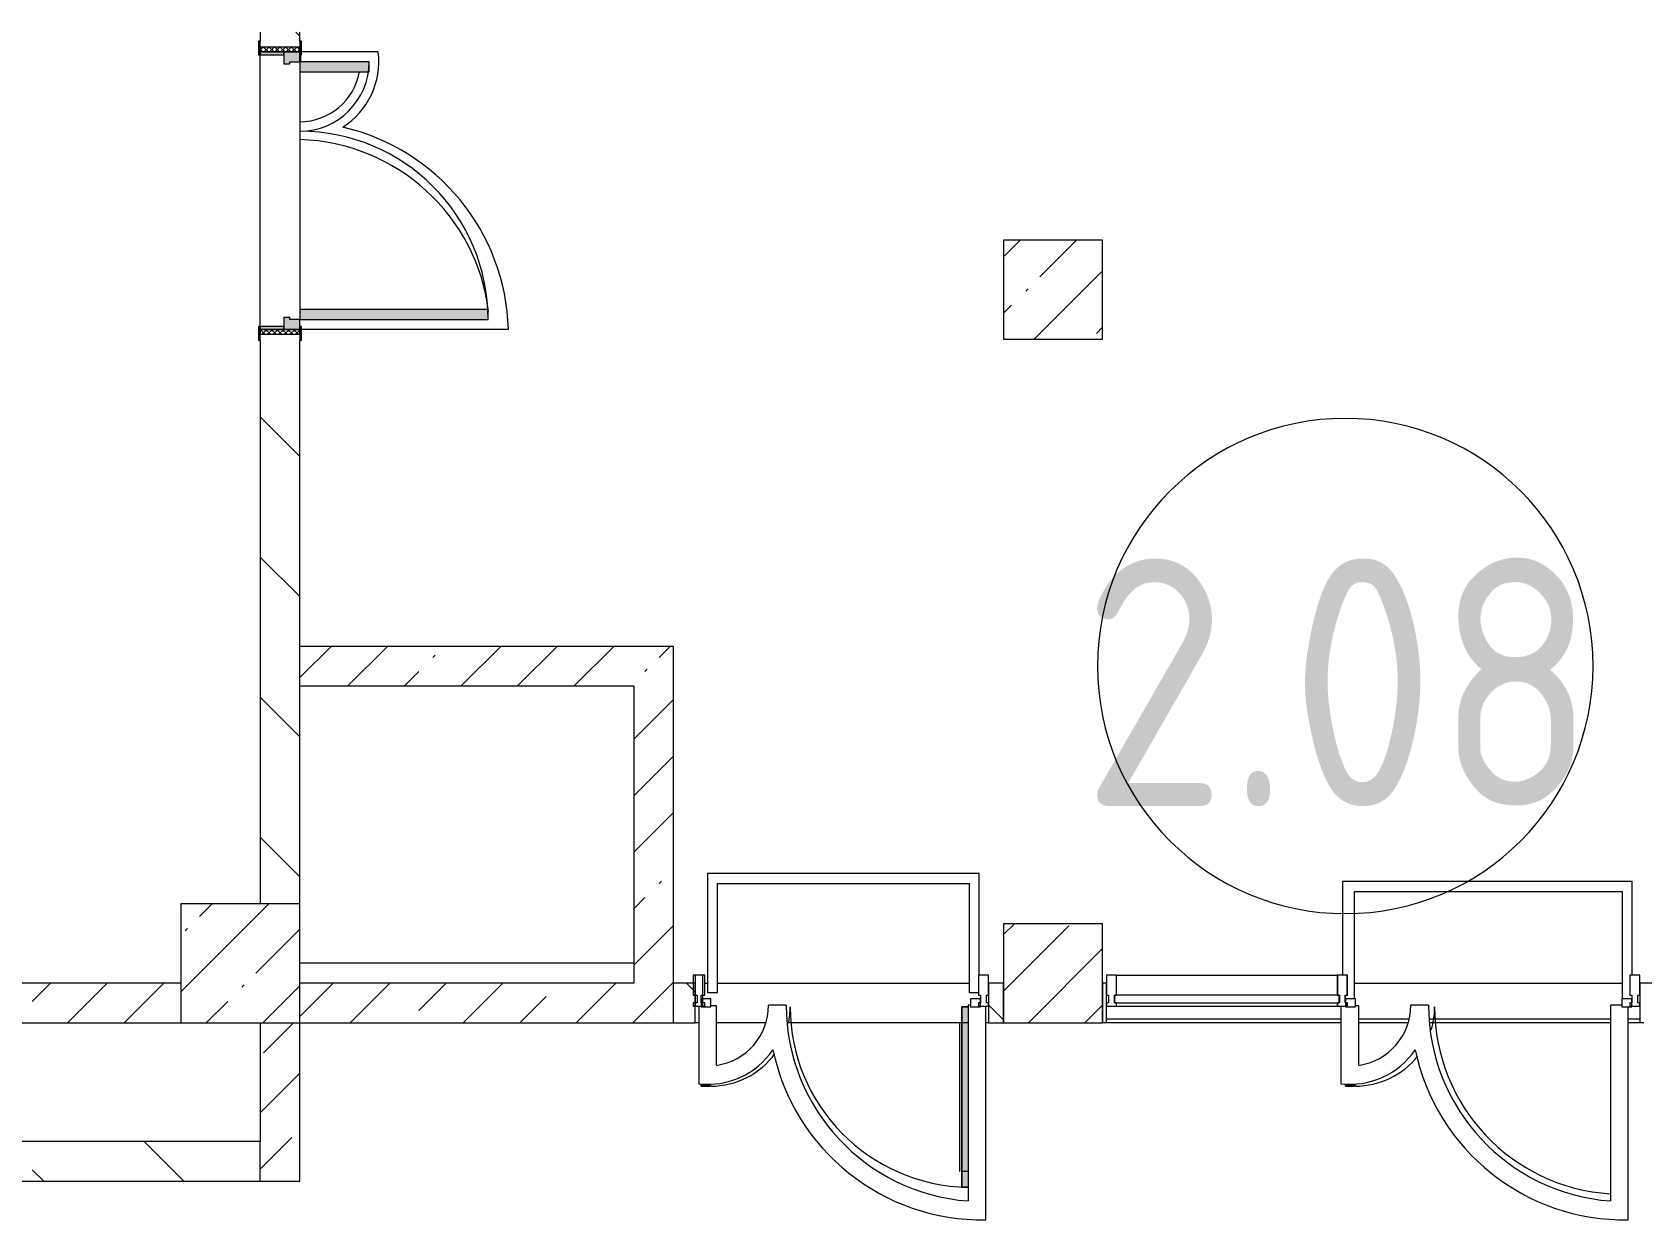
# Model space of a CAD drawing. Header units: millimetres. Extents: x 39815 to 261742, y -8553 to 29000.
# Drawn here: x 200142 to 208262, y 10705 to 16700 of the extents above; entities that cross this region are included whole.
import ezdxf

# ---------------------------------------------------------------- set-up
doc = ezdxf.new("R2010")
doc.units = ezdxf.units.MM
for name, color, linetype, lineweight in [('A-AREA-IDEN', 7, 'Continuous', 9), ('A-GLAZ-CURT-2', 7, 'Continuous', 5), ('A-GLAZ-CWMG-2', 7, 'Continuous', 5), ('A-WALL-2', 7, 'Continuous', 9), ('I-WALL-3', 7, 'Continuous', 5), ('S-COLS', 7, 'Continuous', 5)]:
    doc.layers.add(name, color=color, linetype=linetype, lineweight=lineweight)
for name, color, linetype, lineweight, true_color in [('A-DETL-GENF-3', 7, 'Continuous', 5, 0xe2e2e2), ('A-DETL-GENF-4', 7, 'Continuous', 5, 0xaaaaaa), ('A-DOOR-2', 7, 'Continuous', 5, 0xaaaaaa), ('A-DOOR-3', 7, 'Continuous', 5, 0xe2e2e2), ('A-DOOR-FRAM-2', 7, 'Continuous', 5, 0xe2e2e2), ('A-DOOR-FRAM-3', 7, 'Continuous', 5, 0xaaaaaa), ('A-FLOR-1', 7, 'Continuous', 5, 0xaaaaaa), ('I-WALL-4', 7, 'Continuous', 5, 0x2b586c)]:
    doc.layers.add(name, color=color, linetype=linetype, lineweight=lineweight, true_color=true_color)
doc.styles.add('GOST Common_3', font='GOST_Common.ttf', dxfattribs={"width": 0.9, "height": 1250})
pattern_1 = [(135, (134731.94, 0), (-353.5534, -353.5534), [])]
pattern_2 = [(45, (134731.94, 0), (-285.1231, 285.1231), []), (45, (135017.06, 0), (-285.1231, 285.1231), [504.031, -100.806, 16.764, -84.042])]

# ---------------------------------------------------------------- blocks, each defined once
blk = doc.blocks.new('BSC_Колонна _Прямоугольная - 600х600-23205240-Общий план 2 этажа с размещением фрагментов 2_8-2_11')
at = {"layer": 'S-COLS'}
h = blk.add_hatch(dxfattribs=at)
h.set_pattern_fill('FP_59', color=256, style=0, pattern_type=2)
h.set_pattern_definition([(45, (-66460, -12000), (-285.1231, 285.1231), []), (45, (-66174.88, -12000), (-285.1231, 285.1231), [504.031, -100.806, 16.764, -84.042])])
h.paths.add_polyline_path([(-300, -300), (300, -300), (300, 300), (-300, 300)])
for p, q in [((300, 300), (-300, 300)), ((-300, 300), (-300, -300)), ((300, -300), (300, 300)), ((-300, -300), (300, -300))]:
    blk.add_line(p, q, dxfattribs=at)
blk = doc.blocks.new('110_Дверь_СКБ_2Ст - Д-6_л__ ДОО_Дв_1450x2100h_Дверь из раздевальной в коридор-V120-Общий план 2 этажа с размещением фрагментов 2_8-2_11')
at = {"layer": 'A-DOOR-2'}
h = blk.add_hatch(dxfattribs=at)
h.set_pattern_fill('FP_4', color=256, style=0, pattern_type=2)
h.set_pattern_definition([(135, (1576.41, 164.685), (-14.14214, -14.14214), []), (225, (1576.41, 164.685), (14.14214, -14.14214), [])])
h.paths.add_polyline_path([(737.5, 100), (712.5, 100), (712.5, -100), (737.5, -100)])
at = {"layer": 'A-DOOR-3'}
for points in [[(662.5, 100), (662.5, 1050), (612.5, 1050), (612.5, 100)], [(-587.5, 100), (-587.5, 450), (-637.5, 450), (-637.5, 100)]]:
    blk.add_hatch(color=256, dxfattribs=at).paths.add_polyline_path(points)
h = blk.add_hatch(color=256, dxfattribs=at)
h.paths.add_polyline_path([(712.5, 100), (662.5, 100), (662.5, 50), (652.5, 50), (652.5, 20), (712.5, 20)])
h.paths.add_polyline_path([(-627.5, 20), (-627.5, 50), (-637.5, 50), (-637.5, 100), (-687.5, 100), (-687.5, 20)])
at = {"layer": 'A-DOOR-FRAM-2'}
for points in [[(-672.5, 100), (-672.5, 108), (-742.5, 108), (-742.5, 100)], [(767.5, 100), (767.5, 108), (697.5, 108), (697.5, 100)], [(-672.5, 20), (-687.5, 20), (-687.5, -100), (-672.5, -100), (-672.5, -57.7)], [(712.5, 20), (697.5, 20), (697.5, -100), (712.5, -100)], [(-672.5, -100), (-742.5, -100), (-742.5, -108), (-672.5, -108)], [(767.5, -108), (767.5, -100), (697.5, -100), (697.5, -108)]]:
    blk.add_hatch(color=256, dxfattribs=at).paths.add_polyline_path(points)
at = {"layer": 'A-DOOR-FRAM-3'}
h = blk.add_hatch(dxfattribs=at)
h.set_pattern_fill('FP_5', color=256, style=0, pattern_type=2)
h.set_pattern_definition([(45, (-546.384, 164.685), (-14.1421, 14.1421), []), (135, (-546.384, 164.685), (-14.1421, -14.1421), [])])
h.paths.add_polyline_path([(-687.5, -57.7), (-687.5, 100), (-712.5, 100), (-712.5, -100), (-687.5, -100)])
at = {"layer": 'A-DOOR-2'}
for p, q in [((662.5, 1050), (612.5, 1050)), ((612.5, 1050), (612.5, 100)), ((662.5, 100), (662.5, 1050)), ((-637.5, 450), (-637.5, 100)), ((-587.5, 450), (-637.5, 450)), ((-587.5, 100), (-587.5, 450)), ((-637.5, 100), (-587.5, 100)), ((612.5, 100), (662.5, 100))]:
    blk.add_line(p, q, dxfattribs=at)
for centre, radius, start, end in [((662.5, 100), 950, 90, 180), ((-637.5, 100), 350, 360, 90)]:
    blk.add_arc(centre, radius, start, end, dxfattribs=at)
at = {"layer": 'A-DOOR-FRAM-3'}
for p, q in [((-672.5, 108), (-742.5, 108)), ((-742.5, 108), (-742.5, 100)), ((-742.5, 100), (-672.5, 100)), ((-687.5, 100), (-712.5, 100)), ((-712.5, 100), (-712.5, -100)), ((-637.5, 100), (-687.5, 100)), ((-687.5, 100), (-687.5, 20)), ((-687.5, -100), (-687.5, 100)), ((-672.5, 100), (-672.5, 108)), ((-637.5, 50), (-637.5, 100)), ((662.5, 100), (662.5, 50)), ((712.5, 100), (662.5, 100)), ((767.5, 108), (697.5, 108)), ((697.5, 108), (697.5, 100)), ((697.5, 100), (767.5, 100)), ((712.5, 20), (712.5, 100)), ((737.5, 100), (712.5, 100)), ((712.5, 100), (712.5, -100)), ((737.5, -100), (737.5, 100)), ((767.5, 100), (767.5, 108)), ((-687.5, 20), (-627.5, 20)), ((-672.5, 20), (-687.5, 20)), ((-687.5, 20), (-687.5, -100)), ((-672.5, -100), (-672.5, 20)), ((-627.5, 50), (-637.5, 50)), ((-627.5, 20), (-627.5, 50)), ((662.5, 50), (652.5, 50)), ((652.5, 50), (652.5, 20)), ((652.5, 20), (712.5, 20)), ((712.5, 20), (697.5, 20)), ((697.5, 20), (697.5, -100)), ((712.5, -100), (712.5, 20)), ((-672.5, -100), (-742.5, -100)), ((-742.5, -100), (-742.5, -108)), ((-742.5, -108), (-672.5, -108)), ((-712.5, -100), (-687.5, -100)), ((-687.5, -100), (-672.5, -100)), ((-672.5, -108), (-672.5, -100)), ((697.5, -100), (712.5, -100)), ((767.5, -100), (697.5, -100)), ((697.5, -100), (697.5, -108)), ((697.5, -108), (767.5, -108)), ((712.5, -100), (737.5, -100)), ((767.5, -108), (767.5, -100))]:
    blk.add_line(p, q, dxfattribs=at)
blk = doc.blocks.new('BSC_Колонна _Прямоугольная - 500х500-V174-Общий план 2 этажа с размещением фрагментов 2_8-2_11')
at = {"layer": 'S-COLS'}
h = blk.add_hatch(dxfattribs=at)
h.set_pattern_fill('FP_110', color=256, style=0, pattern_type=2)
h.set_pattern_definition([(45, (-70560, -15400), (-285.1231, 285.1231), []), (45, (-70274.88, -15400), (-285.1231, 285.1231), [504.031, -100.806, 16.764, -84.042])])
h.paths.add_polyline_path([(-250, -250), (250, -250), (250, 250), (-250, 250)])
for p, q in [((250, 250), (-250, 250)), ((-250, 250), (-250, -250)), ((250, -250), (250, 250)), ((-250, -250), (250, -250))]:
    blk.add_line(p, q, dxfattribs=at)
blk = doc.blocks.new('Прямоугольный импост - Импост структурный с накладкой - 160мм Темный-33326475-Общий план 2 этажа с размещением фрагментов 2_8-2_11')
at = {"layer": 'A-GLAZ-CWMG-2'}
for p, q in [((-50, 40), (-50, 140)), ((-50, 140), (0, 140)), ((0, 140), (0, 40)), ((-40, 40), (-50, 40)), ((-50, -17), (-50, 0)), ((-50, 0), (-40, 0)), ((-40, 0), (-40, 40)), ((-10, 40), (-10, 0)), ((0, 40), (-10, 40)), ((-10, 0), (0, 0)), ((0, 0), (0, -17)), ((0, -17), (-50, -17))]:
    blk.add_line(p, q, dxfattribs=at)
blk = doc.blocks.new('Дверь_Витражная_остекление_ - ВВ-6 остекление-32274838-Общий план 2 этажа с размещением фрагментов 2_8-2_11')
at = {"layer": 'A-DETL-GENF-3'}
for points in [[(-610, 930), (-642.6, 930), (-642.6, 20), (-610, 20), (-610, 297)], [(705, 420), (660, 420), (660, 410.2), (705, 410.4)]]:
    blk.add_hatch(color=256, dxfattribs=at).paths.add_polyline_path(points)
at = {"layer": 'A-DETL-GENF-4'}
for p, q in [((-642.6, 930), (-610, 930)), ((-610, 930), (-642.6, 930)), ((-610, 930), (-610, 20)), ((-610, 20), (-610, 930)), ((-642.6, 850), (-610, 850)), ((-601, 850), (-601, 100)), ((705, 420), (660, 420)), ((660, 420), (660, 410.2)), ((705, 420), (660, 420)), ((660, 420), (660, 410.2)), ((705, 420), (705, 408.4)), ((705, 408.4), (705, 420)), ((-642.6, 100), (-610, 100)), ((-610, 20), (-642.6, 20)), ((-642.6, 20), (-610, 20))]:
    blk.add_line(p, q, dxfattribs=at)
at = {"layer": 'A-DOOR-2'}
for p, q in [((655, 420), (655, 410.4)), ((-655, 20), (-705, 20)), ((-705, 20), (-705, -20)), ((-655, -20), (-655, 20)), ((705, 20), (655, 20)), ((655, 20), (655, -20)), ((705, -20), (705, 20)), ((-705, -20), (-655, -20)), ((655, -20), (705, -20))]:
    blk.add_line(p, q, dxfattribs=at)
for centre, radius, start, end in [((-655, 20), 910, 360, 89.20859), ((655, 20), 400, 90, 143.87233), ((655, 20), 400, 168.59224, 180)]:
    blk.add_arc(centre, radius, start, end, dxfattribs=at)
blk = doc.blocks.new('Прямоугольный импост - Импост структурный с накладкой - 160мм Темный-33326241-Общий план 2 этажа с размещением фрагментов 2_8-2_11')
at = {"layer": 'A-GLAZ-CWMG-2'}
for p, q in [((-25, 40), (-25, 140)), ((-25, 140), (25, 140)), ((25, 140), (25, 40)), ((-15, 40), (-25, 40)), ((-25, -17), (-25, 0)), ((-25, 0), (-15, 0)), ((-15, 0), (-15, 40)), ((15, 40), (15, 0)), ((25, 40), (15, 40)), ((15, 0), (25, 0)), ((25, 0), (25, -17)), ((25, -17), (-25, -17))]:
    blk.add_line(p, q, dxfattribs=at)
blk = doc.blocks.new('Прямоугольный импост - Импост структурный с накладкой - 160мм Темный-33326242-Общий план 2 этажа с размещением фрагментов 2_8-2_11')
at = {"layer": 'A-GLAZ-CWMG-2'}
for p, q in [((0, 140), (-50, 140)), ((-50, 140), (-50, 40)), ((0, 40), (0, 140)), ((-50, 40), (-40, 40)), ((-40, 0), (-50, 0)), ((-50, 0), (-50, -17)), ((-40, 40), (-40, 0)), ((-10, 0), (-10, 40)), ((-10, 40), (0, 40)), ((0, 0), (-10, 0)), ((0, -17), (0, 0)), ((-50, -17), (0, -17))]:
    blk.add_line(p, q, dxfattribs=at)
blk = doc.blocks.new('Прямоугольный импост - Импост структурный с накладкой - 160мм Темный-33326237-Общий план 2 этажа с размещением фрагментов 2_8-2_11')
at = {"layer": 'A-GLAZ-CWMG-2'}
for p, q in [((-50, 40), (-50, 140)), ((-50, 140), (0, 140)), ((0, 140), (0, 40)), ((-40, 40), (-50, 40)), ((-50, -17), (-50, 0)), ((-50, 0), (-40, 0)), ((-40, 0), (-40, 40)), ((-10, 40), (-10, 0)), ((0, 40), (-10, 40)), ((-10, 0), (0, 0)), ((0, 0), (0, -17)), ((0, -17), (-50, -17))]:
    blk.add_line(p, q, dxfattribs=at)
blk = doc.blocks.new('Дверь_Витражная_остекление_ - В-18-32468702-Общий план 2 этажа с размещением фрагментов 2_8-2_11')
at = {"layer": 'A-DETL-GENF-3'}
blk.add_hatch(color=256, dxfattribs=at).paths.add_polyline_path([(677.5, 420), (683.2, 410.4), (722.5, 410.4), (722.5, 420), (683.2, 420)])
at = {"layer": 'A-DETL-GENF-4'}
for p, q in [((722.5, 420), (677.5, 420)), ((677.5, 420), (677.5, 409.8)), ((722.5, 420), (677.5, 420)), ((677.5, 420), (677.5, 409.8)), ((722.5, 420), (722.5, 408.9)), ((722.5, 408.9), (722.5, 420))]:
    blk.add_line(p, q, dxfattribs=at)
at = {"layer": 'A-DOOR-2'}
for p, q in [((672.5, 420), (672.5, 409.2)), ((-672.5, 20), (-722.5, 20)), ((-722.5, 20), (-722.5, -20)), ((-672.5, -20), (-672.5, 20)), ((722.5, 20), (672.5, 20)), ((672.5, 20), (672.5, -20)), ((722.5, -20), (722.5, 20)), ((-722.5, -20), (-672.5, -20)), ((672.5, -20), (722.5, -20))]:
    blk.add_line(p, q, dxfattribs=at)
for centre, radius, start, end in [((-672.5, 20), 945, 360, 86.42063), ((672.5, 20), 400, 90, 141.82821), ((672.5, 20), 400, 163.22836, 180)]:
    blk.add_arc(centre, radius, start, end, dxfattribs=at)
blk = doc.blocks.new('Системная панель - Стекло - 40мм-32468815-Общий план 2 этажа с размещением фрагментов 2_8-2_11')
at = {"layer": 'A-GLAZ-CURT-2'}
for p, q in [((567, 0), (-567, 0)), ((-567, 0), (-567, -40)), ((567, -40), (567, 0)), ((-567, -40), (567, -40))]:
    blk.add_line(p, q, dxfattribs=at)
blk = doc.blocks.new('Прямоугольный импост - Импост структурный с накладкой - 160мм Темный-33326239-Общий план 2 этажа с размещением фрагментов 2_8-2_11')
at = {"layer": 'A-GLAZ-CWMG-2'}
for p, q in [((-25, 40), (-25, 140)), ((-25, 140), (25, 140)), ((25, 140), (25, 40)), ((-15, 40), (-25, 40)), ((-25, -17), (-25, 0)), ((-25, 0), (-15, 0)), ((-15, 0), (-15, 40)), ((15, 40), (15, 0)), ((25, 40), (15, 40)), ((15, 0), (25, 0)), ((25, 0), (25, -17)), ((25, -17), (-25, -17))]:
    blk.add_line(p, q, dxfattribs=at)
blk = doc.blocks.new('Прямоугольный импост - Импост структурный с накладкой - 160мм Темный-32468813-Общий план 2 этажа с размещением фрагментов 2_8-2_11')
at = {"layer": 'A-GLAZ-CWMG-2'}
for p, q in [((70880, 11940), (71994, 11940)), ((70880, 11783), (71994, 11783))]:
    blk.add_line(p, q, dxfattribs=at)
blk = doc.blocks.new('Марка_Помещения - Номер-25198446-Общий план 2 этажа с размещением фрагментов 2_8-2_11')
at = {"layer": 'A-AREA-IDEN'}
for start, end in [(360, 180), (180, 360)]:
    blk.add_arc((0, 0), 2.5, start, end, dxfattribs=at)

msp = doc.modelspace()

# ---------------------------------------------------------------- hatches: boundary and pattern name
at = {"layer": 'I-WALL-3'}
h = msp.add_hatch(dxfattribs=at)
h.set_pattern_fill('FP_72', color=256, style=0, pattern_type=2)
h.set_pattern_definition(pattern_1)
h.paths.add_polyline_path([(201291.9, 12300), (201491.9, 12300), (201491.9, 15175), (201291.9, 15175), (201291.9, 13664.4)])
h.paths.add_polyline_path([(201491.9, 16625), (201491.9, 16700), (201291.9, 16700), (201291.9, 16625), (201334.2, 16625)])
h.paths.add_polyline_path([(201291.9, 17300), (201491.9, 17300), (201491.9, 22700), (201291.9, 22700), (201291.9, 17987.1)])
h.paths.add_polyline_path([(201491.9, 23300), (201491.9, 24050), (201291.9, 24050), (201291.9, 23300)])
h.paths.add_polyline_path([(201491.9, 25950), (201491.9, 26500), (201291.9, 26500), (201291.9, 25950)])
h = msp.add_hatch(dxfattribs=at)
h.set_pattern_fill('FP_69', color=256, style=0, pattern_type=2)
h.set_pattern_definition(pattern_2)
h.paths.add_polyline_path([(203176.9, 13400), (203376.9, 13400), (203376.9, 13600), (201491.9, 13600), (201491.9, 13400), (202996.9, 13400)])
h = msp.add_hatch(dxfattribs=at)
h.set_pattern_fill('FP_69', color=256, style=0, pattern_type=2)
h.set_pattern_definition(pattern_2)
h.paths.add_polyline_path([(203176.9, 11700), (203376.9, 11700), (203376.9, 13400), (203176.9, 13400), (203176.9, 11900)])
h = msp.add_hatch(dxfattribs=at)
h.set_pattern_fill('FP_69', color=256, style=0, pattern_type=2)
h.set_pattern_definition(pattern_2)
h.paths.add_polyline_path([(200141.9, 11700), (200891.9, 11700), (200891.9, 11900), (200141.9, 11900), (200141.9, 11811.8)])
h = msp.add_hatch(dxfattribs=at)
h.set_pattern_fill('FP_69', color=256, style=0, pattern_type=2)
h.set_pattern_definition(pattern_2)
h.paths.add_polyline_path([(203176.9, 11700), (203176.9, 11900), (201491.9, 11900), (201491.9, 11700), (202996.9, 11700)])
h = msp.add_hatch(dxfattribs=at)
h.set_pattern_fill('FP_72', color=256, style=0, pattern_type=2)
h.set_pattern_definition(pattern_1)
h.paths.add_polyline_path([(203485.9, 11700), (203485.9, 11900), (203376.9, 11900), (203376.9, 11700)])
h.paths.add_polyline_path([(210211.9, 11700), (210211.9, 11900), (208251.9, 11900), (208251.9, 11700), (208539, 11700)])
h.paths.add_polyline_path([(204965.9, 11700), (205041.9, 11700), (205041.9, 11900), (204965.9, 11900)])
h.paths.add_polyline_path([(205541.9, 11700), (205561.9, 11700), (205561.9, 11900), (205541.9, 11900)])
h = msp.add_hatch(dxfattribs=at)
h.set_pattern_fill('FP_69', color=256, style=0, pattern_type=2)
h.set_pattern_definition(pattern_2)
h.paths.add_polyline_path([(201291.9, 10900), (201491.9, 10900), (201491.9, 11700), (201291.9, 11700), (201291.9, 11100)])
h = msp.add_hatch(dxfattribs=at)
h.set_pattern_fill('FP_72', color=256, style=0, pattern_type=2)
h.set_pattern_definition(pattern_1)
h.paths.add_polyline_path([(200141.9, 10900), (201291.9, 10900), (201291.9, 11100), (200141.9, 11100), (200141.9, 11005.5)])
at = {"layer": 'S-COLS'}
h = msp.add_hatch(dxfattribs=at)
h.set_pattern_fill('FP_69', color=256, style=0, pattern_type=2)
h.set_pattern_definition(pattern_2)
h.paths.add_polyline_path([(205541.9, 11700), (205541.9, 12200), (205041.9, 12200), (205041.9, 11700), (205213.7, 11700)])

# ---------------------------------------------------------------- linework, layer by layer
at = {"layer": 'A-FLOR-1'}
for p, q in [((201494.9, 16585), (201494.9, 16550)), ((201888, 16600), (201499.9, 16600)), ((201491.9, 16248.1), (201491.9, 16158)), ((201499.9, 15201.1), (202544.3, 15201.1)), ((204918.8, 12453), (203548.8, 12453)), ((203548.8, 12453), (203548.8, 11853)), ((204918.8, 11940), (204918.8, 12453)), ((203598.8, 11853), (203598.8, 12403)), ((203598.8, 12403), (204868.8, 12403)), ((204868.8, 12403), (204868.8, 11853)), ((208212.5, 12412.4), (206752.6, 12412.4)), ((206752.6, 12412.4), (206752.6, 11940)), ((206812.6, 11820), (206812.6, 12362.4)), ((206812.6, 12362.4), (208162.5, 12362.4)), ((208162.5, 12362.4), (208162.5, 11820)), ((208212.5, 11940), (208212.5, 12412.4)), ((203176.9, 12000), (201491.9, 12000)), ((203504.4, 11783), (203504.4, 11392.1)), ((203548.8, 11853), (203598.8, 11853)), ((203593.9, 11785.1), (203565.9, 11785.1)), ((203593.9, 11485.1), (203593.9, 11785.1)), ((203945.9, 11788.1), (203856.3, 11788.1)), ((204875.9, 11788.1), (204863.6, 11788.1)), ((204863.6, 11788.1), (204863.6, 10800.5)), ((204868.8, 11853), (204915.9, 11853)), ((204953.3, 10705.4), (204953.3, 11783)), ((206744.4, 11783), (206744.4, 11392.1)), ((206833.9, 11785.1), (206816.9, 11785.1)), ((206833.9, 11485.1), (206833.9, 11785.1)), ((207185.9, 11788.1), (207096.3, 11788.1)), ((208161.9, 11788.1), (208103.6, 11788.1)), ((208103.6, 11788.1), (208103.6, 10800.5)), ((208193.3, 10705.4), (208193.3, 11780)), ((203504.4, 11700), (203485.9, 11700)), ((204965.9, 11700), (204953.3, 11700)), ((205561.9, 11720), (206744.4, 11720)), ((206744.4, 11700), (205561.9, 11700)), ((206833.9, 11720), (207088, 11720)), ((207189.6, 11720), (208103.6, 11720)), ((208193.3, 11720), (208251.9, 11720)), ((208251.9, 11700), (208193.3, 11700))]:
    msp.add_line(p, q, dxfattribs=at)
for centre, radius, start, end in [((201495.8, 16553.3), 395, 302.61833, 6.79242), ((201491.9, 16554.3), 306.2, 270, 349.74815), ((201465.8, 15169.3), 1079, 1.68848, 76.98917), ((201461.9, 15168.2), 990.3, 7.11312, 88.26401), ((203550.1, 11788.1), 306.2, 278.22053, 360), ((204936.2, 11788.1), 990.3, 180, 265.79425), ((206790.1, 11788.1), 306.2, 278.22053, 360), ((208176.2, 11788.1), 990.3, 180, 265.79425), ((203551.1, 11784.3), 395, 263.20758, 326.07537), ((204935.1, 11784.3), 1079, 191.7891, 270.96685), ((206791.1, 11784.3), 395, 263.20758, 326.07537), ((208175.1, 11784.3), 1079, 191.7891, 270.96685)]:
    msp.add_arc(centre, radius, start, end, dxfattribs=at)
at = {"layer": 'A-WALL-2'}
for p, q in [((203376.9, 11700), (203376.9, 11900)), ((201291.9, 10900), (201291.9, 11100))]:
    msp.add_line(p, q, dxfattribs=at)
at = {"layer": 'I-WALL-3'}
for p, q in [((201291.9, 16700), (201291.9, 16655)), ((201491.9, 16655), (201491.9, 16700)), ((201291.9, 15215), (201291.9, 16585)), ((201491.9, 16500), (201491.9, 16248.1)), ((201491.9, 16158), (201491.9, 15300)), ((201291.9, 15145), (201291.9, 12300)), ((201491.9, 12300), (201491.9, 15145)), ((203376.9, 13600), (201491.9, 13600)), ((203376.9, 11900), (203376.9, 13600)), ((201491.9, 13400), (203176.9, 13400)), ((203176.9, 13400), (203176.9, 11900)), ((203176.9, 11900), (201491.9, 11900)), ((203485.9, 11900), (203376.9, 11900)), ((203485.9, 11700), (203485.9, 11900)), ((203535.9, 11900), (203548.8, 11900)), ((203598.8, 11900), (204868.8, 11900)), ((205041.9, 11900), (204965.9, 11900)), ((204965.9, 11900), (204965.9, 11700)), ((205041.9, 11700), (205041.9, 11900)), ((205561.9, 11900), (205541.9, 11900)), ((205541.9, 11900), (205541.9, 11700)), ((205561.9, 11700), (205561.9, 11900)), ((206812.6, 11900), (208162.5, 11900)), ((210211.9, 11900), (208251.9, 11900)), ((208251.9, 11900), (208251.9, 11700)), ((201291.9, 11700), (201291.9, 11100)), ((201491.9, 10900), (201491.9, 11700)), ((201491.9, 11700), (203485.9, 11700)), ((203841.7, 11700), (203593.9, 11700)), ((204863.6, 11700), (203950.6, 11700)), ((204965.9, 11700), (205041.9, 11700)), ((205561.9, 11700), (205541.9, 11700)), ((207081.7, 11700), (206833.9, 11700)), ((208103.6, 11700), (207190.6, 11700)), ((208271.9, 11700), (208251.9, 11700)), ((201291.9, 11100), (199191.9, 11100))]:
    msp.add_line(p, q, dxfattribs=at)
at = {"layer": 'I-WALL-4'}
for p, q in [((200891.9, 11900), (195491.9, 11900)), ((199191.9, 11700), (200891.9, 11700)), ((196691.9, 10900), (201491.9, 10900))]:
    msp.add_line(p, q, dxfattribs=at)
at = {"layer": 'S-COLS'}
for p, q in [((205541.9, 12200), (205041.9, 12200)), ((205041.9, 12200), (205041.9, 11900)), ((205541.9, 11900), (205541.9, 12200)), ((205041.9, 11900), (205041.9, 11700)), ((205541.9, 11700), (205541.9, 11900)), ((205041.9, 11700), (205541.9, 11700))]:
    msp.add_line(p, q, dxfattribs=at)

# ---------------------------------------------------------------- block references
at = {"layer": 'A-AREA-IDEN', "xscale": 499.9999999999995, "yscale": 499.9999999999995, "zscale": 499.9999999999995}
msp.add_blockref('Марка_Помещения - Номер-25198446-Общий план 2 этажа с размещением фрагментов 2_8-2_11', (206766.1, 13500.7), dxfattribs=at)
at = {"layer": 'A-DOOR-2'}
for name, p, rotation in [('110_Дверь_СКБ_2Ст - Д-6_л__ ДОО_Дв_1450x2100h_Дверь из раздевальной в коридор-V120-Общий план 2 этажа с размещением фрагментов 2_8-2_11', (201391.9, 15912.5), 269.9999999999999), ('Дверь_Витражная_остекление_ - ВВ-6 остекление-32274838-Общий план 2 этажа с размещением фрагментов 2_8-2_11', (204220.9, 11800), 180), ('Дверь_Витражная_остекление_ - В-18-32468702-Общий план 2 этажа с размещением фрагментов 2_8-2_11', (207489.4, 11800), 180)]:
    msp.add_blockref(name, p, dxfattribs=dict(at, rotation=rotation))
at = {"layer": 'A-GLAZ-CURT-2', "rotation": 180}
msp.add_blockref('Системная панель - Стекло - 40мм-32468815-Общий план 2 этажа с размещением фрагментов 2_8-2_11', (206168.9, 11800), dxfattribs=at)
at = {"layer": 'A-GLAZ-CWMG-2', "extrusion": (0, 0, -1)}
for name, p in [('Прямоугольный импост - Импост структурный с накладкой - 160мм Темный-33326241-Общий план 2 этажа с размещением фрагментов 2_8-2_11', (-203500.9, 11800)), ('Прямоугольный импост - Импост структурный с накладкой - 160мм Темный-33326475-Общий план 2 этажа с размещением фрагментов 2_8-2_11', (-203485.9, 11800)), ('Прямоугольный импост - Импост структурный с накладкой - 160мм Темный-33326237-Общий план 2 этажа с размещением фрагментов 2_8-2_11', (-205561.9, 11800)), ('Прямоугольный импост - Импост структурный с накладкой - 160мм Темный-33326239-Общий план 2 этажа с размещением фрагментов 2_8-2_11', (-206750.9, 11800)), ('Прямоугольный импост - Импост структурный с накладкой - 160мм Темный-33326241-Общий план 2 этажа с размещением фрагментов 2_8-2_11', (-206751.9, 11800))]:
    msp.add_blockref(name, p, dxfattribs=at)
at = {"layer": 'A-GLAZ-CWMG-2'}
for name, p in [('Прямоугольный импост - Импост структурный с накладкой - 160мм Темный-33326242-Общий план 2 этажа с размещением фрагментов 2_8-2_11', (204965.9, 11800)), ('Прямоугольный импост - Импост структурный с накладкой - 160мм Темный-32468813-Общий план 2 этажа с размещением фрагментов 2_8-2_11', (134731.9, 0)), ('Прямоугольный импост - Импост структурный с накладкой - 160мм Темный-33326242-Общий план 2 этажа с размещением фрагментов 2_8-2_11', (208251.9, 11800))]:
    msp.add_blockref(name, p, dxfattribs=at)
at = {"layer": 'S-COLS'}
for name, p in [('BSC_Колонна _Прямоугольная - 500х500-V174-Общий план 2 этажа с размещением фрагментов 2_8-2_11', (205291.9, 15400)), ('BSC_Колонна _Прямоугольная - 600х600-23205240-Общий план 2 этажа с размещением фрагментов 2_8-2_11', (201191.9, 12000))]:
    msp.add_blockref(name, p, dxfattribs=at)

# ---------------------------------------------------------------- texts
at = {"layer": 'A-AREA-IDEN', "insert": (205437.4, 14043.5), "char_height": 1250, "width": 3318.986, "attachment_point": 1, "style": 'GOST Common_3'}
msp.add_mtext('2.08', dxfattribs=at)

doc.saveas('drawing.dxf')
